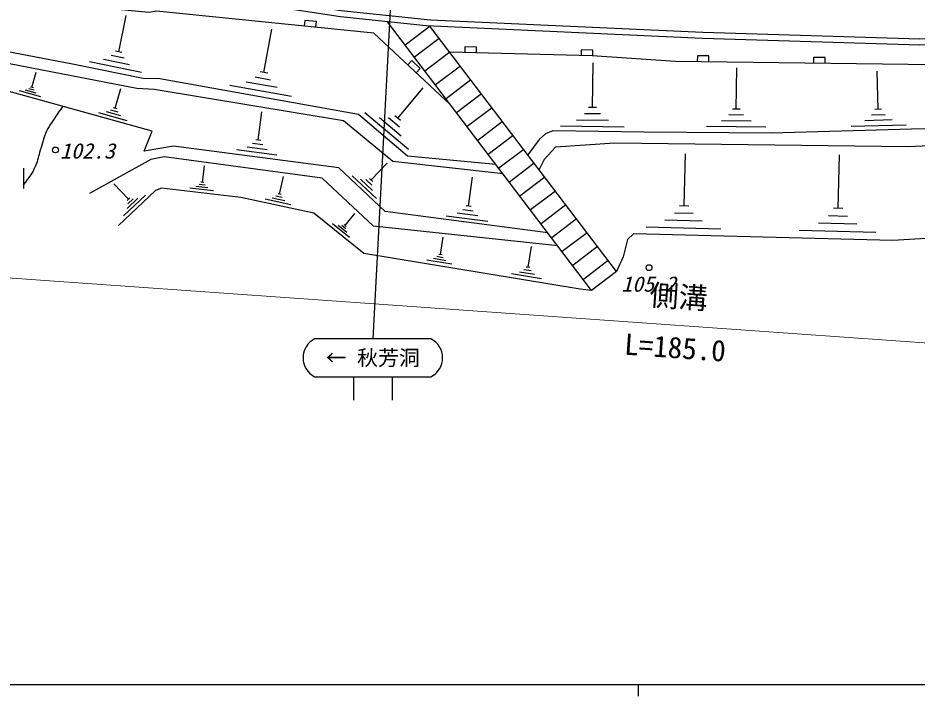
# Model space of a CAD drawing. Units: millimetres, scale not verified. Extents: x 40000 to 680000, y 20000 to 380000.
# Drawn here: x 214688 to 292050, y 204000 to 262310 of the extents above; entities that cross this region are included whole.
import ezdxf
from ezdxf.enums import TextEntityAlignment as Align

# ---------------------------------------------------------------- set-up
doc = ezdxf.new("R2010")
doc.units = ezdxf.units.MM
doc.header["$LTSCALE"] = 1000
for name, color, linetype, lineweight in [('M-BGD', 7, 'Continuous', 25), ('M-STR-HTXT', 7, 'Continuous', 13), ('M-STR-STRC', 7, 'Continuous', 25), ('M-TTL-BAND', 7, 'Continuous', 25)]:
    doc.layers.add(name, color=color, linetype=linetype, lineweight=lineweight)
doc.styles.add('@ＭＳ ゴシック', font='')
doc.styles.add('ＭＳ ゴシック', font='')
doc.styles.get('@ＭＳ ゴシック').set_extended_font_data('@MS Gothic')
doc.styles.get('ＭＳ ゴシック').set_extended_font_data('MS Gothic')

msp = doc.modelspace()

# ---------------------------------------------------------------- linework, layer by layer
at = {"layer": 'M-BGD'}
for p, q in [((223341, 259412), (223978, 262529)), ((239343, 262107), (239292, 261610)), ((240338, 262007), (239343, 262107)), ((240287, 261510), (240338, 262007)), ((263998, 238888), (246446, 261985)), ((250112, 261596), (247976, 259972)), ((266135, 240512), (250098, 261615)), ((235830, 257625), (236500, 261344)), ((250899, 260561), (248762, 258937)), ((223619, 259355), (223063, 259469)), ((251806, 259367), (249670, 257743)), ((253107, 259834), (253094, 259334)), ((254107, 259809), (253107, 259834)), ((254094, 259309), (254107, 259809)), ((263104, 259580), (263091, 259081)), ((264103, 259555), (263104, 259580)), ((264091, 259055), (264103, 259555)), ((225294, 257621), (220842, 258532)), ((224272, 258294), (222046, 258750)), ((223807, 258853), (222694, 259081)), ((248532, 258654), (248191, 258288)), ((249264, 257972), (248532, 258654)), ((264073, 254612), (264116, 258461)), ((273082, 259057), (273075, 258557)), ((274082, 259044), (273082, 259057)), ((274075, 258544), (274082, 259044)), ((283081, 258923), (283074, 258423)), ((284081, 258910), (283081, 258923)), ((284074, 258410), (284081, 258910)), ((215890, 256341), (216251, 257639)), ((236162, 257565), (235498, 257685)), ((248923, 257606), (249264, 257972)), ((252714, 258172), (250577, 256549)), ((276432, 254475), (276463, 258034)), ((288629, 254447), (288533, 257747)), ((236399, 256974), (235071, 257213)), ((253622, 256978), (251485, 255354)), ((216251, 255842), (215324, 256099)), ((216071, 256091), (215607, 256220)), ((216006, 256309), (215775, 256373)), ((223050, 254545), (223524, 256255)), ((238200, 255552), (232887, 256509)), ((236967, 256323), (234311, 256802)), ((247323, 253690), (249529, 256301)), ((216664, 255528), (214809, 256042)), ((254529, 255784), (252393, 254160)), ((223203, 254503), (222897, 254587)), ((255437, 254590), (253300, 252966)), ((264416, 254609), (263729, 254616)), ((224068, 253474), (221626, 254151)), ((223525, 253887), (222304, 254226)), ((223288, 254216), (222677, 254385)), ((235335, 251796), (235657, 254231)), ((248242, 250995), (244512, 254147)), ((247556, 253493), (247090, 253887)), ((264754, 254055), (263379, 254070)), ((277064, 253961), (275793, 253972)), ((276750, 254472), (276115, 254477)), ((289231, 253993), (288053, 253959)), ((288923, 254456), (288334, 254439)), ((247625, 252156), (245760, 253732)), ((247474, 252923), (246541, 253711)), ((256344, 253395), (254208, 251772)), ((266803, 252932), (261306, 252994)), ((265435, 253497), (262686, 253528)), ((277695, 253447), (275153, 253468)), ((291026, 253101), (286313, 252965)), ((289834, 253539), (287477, 253471)), ((257252, 252201), (255115, 250577)), ((278962, 252928), (273877, 252971)), ((235723, 251390), (234854, 251506)), ((235552, 251767), (235117, 251825)), ((236936, 250522), (233457, 250982)), ((236112, 250985), (234373, 251215)), ((258159, 251007), (256023, 249383)), ((271937, 246151), (272056, 250639)), ((285184, 245930), (285306, 250547)), ((215203, 247653), (215203, 249403)), ((230541, 248175), (230711, 249605)), ((245044, 248378), (246412, 249831)), ((259067, 249812), (256930, 248189)), ((237177, 247147), (237502, 248685)), ((245496, 246778), (243420, 248732)), ((245172, 247474), (244134, 248452)), ((245108, 247926), (244589, 248415)), ((245174, 248256), (244914, 248500)), ((253423, 246118), (253752, 248625)), ((259975, 248618), (257838, 246995)), ((224175, 246738), (222934, 248053)), ((231489, 247441), (229446, 247684)), ((231003, 247706), (229981, 247827)), ((230772, 247940), (230261, 248001)), ((230668, 248160), (230413, 248190)), ((225646, 247060), (223767, 245288)), ((224292, 246849), (224057, 246627)), ((224999, 246805), (224060, 245919)), ((237633, 246592), (236535, 246824)), ((237405, 246870), (236856, 246986)), ((237314, 247118), (237040, 247176)), ((260882, 247424), (258746, 245800)), ((224587, 246772), (224117, 246329)), ((238136, 246256), (235940, 246720)), ((253647, 246088), (253200, 246147)), ((261790, 246230), (259653, 244606)), ((272338, 246140), (271537, 246162)), ((242815, 244463), (243642, 245486)), ((255073, 244808), (251492, 245278)), ((254225, 245284), (252434, 245519)), ((253824, 245701), (252929, 245818)), ((272722, 245489), (271119, 245531)), ((285991, 245249), (284342, 245292)), ((285596, 245919), (284772, 245941)), ((243191, 243435), (241731, 244616)), ((242944, 243876), (242214, 244467)), ((242880, 244170), (242515, 244465)), ((242907, 244390), (242724, 244537)), ((262697, 245035), (260561, 243412)), ((273506, 244826), (270301, 244911)), ((286798, 244567), (283500, 244655)), ((263605, 243841), (261468, 242217)), ((275092, 244143), (268681, 244312)), ((288430, 243864), (281834, 244038)), ((251003, 241957), (251247, 243465)), ((258529, 240867), (258820, 242666)), ((264512, 242647), (262376, 241023)), ((251976, 241136), (249822, 241485)), ((251472, 241439), (250395, 241613)), ((251237, 241698), (250699, 241785)), ((251138, 241935), (250868, 241978)), ((265420, 241452), (263283, 239829)), ((258808, 240559), (258166, 240662)), ((258689, 240842), (258368, 240893)), ((259689, 239889), (257119, 240304)), ((259088, 240250), (257803, 240457)), ((266135, 240512), (263998, 238888))]:
    msp.add_line(p, q, dxfattribs=at)
for points in [[(367969, 244344), (368348, 246947), (367955, 252936), (366653, 257276), (365866, 258762), (365063, 260226), (363803, 261444), (361586, 262633), (359412, 263198), (354817, 263365), (328516, 260969), (308089, 260051), (292207, 259978), (273531, 260556), (249762, 261631), (242415, 262417), (226378, 264882), (225557, 264816), (216266, 266061), (204337, 268140), (190889, 271053), (181995, 273239)], [(368464, 244272), (368851, 246927), (368451, 253025), (367118, 257469), (365466, 260531), (364101, 261852), (361770, 263102), (359485, 263695), (354803, 263866), (328482, 261468), (308077, 260550), (292213, 260478), (273550, 261055), (250135, 262114), (242479, 262913), (226396, 265385), (225571, 265319), (216342, 266555), (204433, 268631), (191001, 271540), (182115, 273725)], [(251847, 254878), (245279, 261006), (226599, 262891), (225943, 262789), (214953, 263883), (188787, 268013), (181042, 269340)], [(168054, 256931), (175807, 256729), (181868, 256602), (196621, 256692), (198768, 259806), (200105, 261364), (201281, 261937), (206001, 260916), (219378, 258382), (225458, 257139), (226871, 257117), (243951, 254040), (248180, 250458), (255770, 249735)], [(367839, 246448), (366269, 254965), (364478, 258530), (363397, 259562), (361998, 260431), (360185, 261190), (359519, 261327), (358024, 261375), (318355, 258351), (311212, 258278), (297872, 258225), (271219, 258582), (264047, 259056), (251806, 259367)], [(256386, 248905), (246908, 249964), (242657, 253470), (226405, 256172), (224892, 256251), (211129, 258900), (206548, 251126), (204341, 250466), (203561, 248453)], [(366099, 244940), (364771, 252320), (362892, 256314), (361763, 257846), (359609, 258456), (350885, 257719), (334583, 256066), (317917, 254192), (306118, 252961), (291478, 252761), (279419, 252413), (268503, 252505), (260664, 252593), (260023, 252336), (259485, 251856), (258512, 250543)], [(364720, 246614), (363937, 251635), (362536, 254774), (360141, 256541), (358605, 256856), (320487, 253493), (306273, 251934), (291192, 251242), (265992, 251536), (260878, 251213), (259905, 250147), (259477, 249273)], [(260245, 243827), (246242, 245664), (242263, 249410), (228051, 251290), (225535, 250845), (226210, 252564), (212142, 256465), (208698, 249952), (211104, 247307)], [(261079, 242729), (245242, 244399), (240819, 248537), (227255, 250376), (226104, 250152), (220840, 247220)], [(356919, 244928), (356501, 249194), (355812, 249694), (320890, 245774), (310340, 244405), (289873, 243162), (267589, 243750), (267085, 243270), (266709, 241761), (266135, 240512)], [(263998, 238888), (262996, 238982), (244421, 242054), (240123, 245530), (233829, 246860), (227036, 247669), (226508, 247461), (223317, 244451)]]:
    msp.add_lwpolyline(points, dxfattribs=at)
for centre in [(217905, 250959), (268928, 240838)]:
    msp.add_circle(centre, 250, dxfattribs=at)
msp.add_open_spline([(218508, 254700), (218074, 254062), (217958, 253897), (217623, 253371), (217430, 253068), (217278, 252921), (217136, 252591), (216865, 251967), (216802, 251584), (216600, 250935), (216438, 250416), (216405, 250105), (216194, 249603), (215898, 248901), (215675, 248656), (215138, 247963)], degree=3, knots=[0, 0, 0, 0, 1, 1, 1, 2, 2, 2, 3, 3, 3, 4, 4, 4, 5, 5, 5, 5], dxfattribs=at)
at = {"layer": 'M-STR-HTXT'}
msp.add_line((362803, 229414), (179811, 242354), dxfattribs=at)
at = {"layer": 'M-STR-STRC'}
for p, q in [((246817, 265375), (245187, 234717)), ((250187, 234717), (240187, 234717)), ((240187, 231457), (250187, 231457)), ((243521, 231457), (243521, 229457)), ((246854, 231457), (246854, 229457))]:
    msp.add_line(p, q, dxfattribs=at)
for centre, start, end in [((241017, 233087), 116.95565, 243.04435), ((249358, 233087), 296.95565, 63.04435)]:
    msp.add_arc(centre, 1829, start, end, dxfattribs=at)
at = {"layer": 'M-TTL-BAND'}
for p, q in [((40000, 205000), (579000, 205000)), ((268000, 205000), (268000, 204000))]:
    msp.add_line(p, q, dxfattribs=at)

# ---------------------------------------------------------------- texts
at = {"layer": 'M-BGD', "style": 'ＭＳ ゴシック', "oblique": 15, "width": 1.05}
for s, p in [('102.3', (220658, 250882)), ('105.2', (268897, 239432))]:
    msp.add_text(s, height=1320, dxfattribs=at).set_placement(p, align=Align.MIDDLE_CENTER)
at = {"layer": 'M-STR-HTXT', "style": 'ＭＳ ゴシック'}
msp.add_text('側溝', height=1833, rotation=355.955, dxfattribs=at).set_placement((271378, 236881), align=Align.BOTTOM_CENTER)
at = {"layer": 'M-STR-HTXT', "style": '@ＭＳ ゴシック'}
msp.add_text('L=185.0', height=1833, rotation=355.955, dxfattribs=at).set_placement((271237, 234886), align=Align.TOP_CENTER)
at = {"layer": 'M-STR-STRC', "style": 'ＭＳ ゴシック'}
msp.add_text('← 秋芳洞', height=1320, dxfattribs=at).set_placement((245187, 233087), align=Align.MIDDLE_CENTER)

doc.saveas('drawing.dxf')
